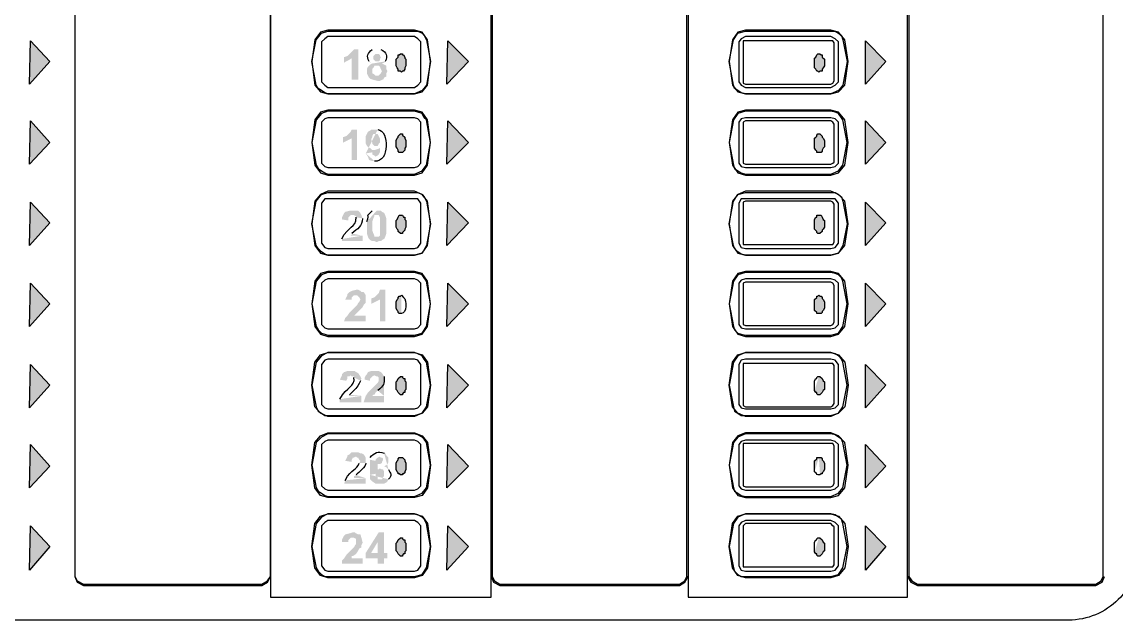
# Model space of a CAD drawing. Extents: x 0 to 760, y -27 to 732.
# Drawn here: x 487.23 to 518.43, y 484.21 to 501.25 of the extents above; entities that cross this region are included whole.
import ezdxf
from ezdxf.enums import TextEntityAlignment as Align

# ---------------------------------------------------------------- set-up
doc = ezdxf.new("R2010")
doc.units = 0
doc.header["$MEASUREMENT"] = 0

# ---------------------------------------------------------------- blocks, each defined once
blk = doc.blocks.new('RISER ANNUNCIATOR')
at = {"linetype": 'Continuous', "lineweight": -2}
for points in [[(14.056, -9.594), (13.871, -9.594), (13.871, -8.977), (13.778, -9.039), (13.655, -9.101), (13.655, -8.946), (13.748, -8.915), (13.933, -8.73), (14.056, -8.73)], [(15.289, -8.854), (15.32, -8.854), (15.32, -8.885), (15.351, -8.885), (15.382, -8.946), (15.382, -8.977), (15.413, -9.008), (15.413, -9.193), (15.382, -9.255), (15.382, -9.286), (15.351, -9.347), (15.32, -9.347), (15.289, -9.378), (15.259, -9.347), (15.197, -9.347), (15.197, -9.286), (15.166, -9.255), (15.135, -9.193), (15.135, -9.008), (15.197, -8.946), (15.197, -8.885), (15.228, -8.885), (15.259, -8.854)], [(27.192, -8.854), (27.223, -8.854), (27.254, -8.885), (27.285, -8.885), (27.285, -8.946), (27.347, -9.008), (27.347, -9.193), (27.316, -9.255), (27.285, -9.286), (27.285, -9.347), (27.223, -9.347), (27.192, -9.378), (27.162, -9.347), (27.131, -9.347), (27.1, -9.286), (27.069, -9.255), (27.069, -8.977), (27.1, -8.946), (27.131, -8.885), (27.162, -8.854)], [(14.025, -11.876), (13.871, -11.876), (13.871, -11.259), (13.624, -11.382), (13.624, -11.228), (13.717, -11.197), (13.84, -11.074), (13.871, -11.012), (14.025, -11.012)], [(15.289, -11.136), (15.32, -11.136), (15.32, -11.167), (15.382, -11.228), (15.382, -11.259), (15.413, -11.321), (15.413, -11.506), (15.382, -11.537), (15.382, -11.598), (15.32, -11.66), (15.228, -11.66), (15.197, -11.629), (15.197, -11.598), (15.166, -11.537), (15.135, -11.506), (15.135, -11.321), (15.166, -11.259), (15.197, -11.228), (15.197, -11.197), (15.259, -11.136)], [(27.192, -11.136), (27.223, -11.136), (27.285, -11.197), (27.285, -11.228), (27.316, -11.259), (27.347, -11.321), (27.347, -11.506), (27.316, -11.537), (27.285, -11.598), (27.285, -11.629), (27.254, -11.66), (27.131, -11.66), (27.131, -11.629), (27.1, -11.598), (27.069, -11.537), (27.069, -11.259), (27.1, -11.228), (27.131, -11.197), (27.131, -11.167), (27.162, -11.136)], [(15.289, -13.448), (15.32, -13.448), (15.351, -13.51), (15.382, -13.51), (15.382, -13.572), (15.413, -13.603), (15.413, -13.788), (15.382, -13.849), (15.382, -13.88), (15.32, -13.942), (15.32, -13.973), (15.259, -13.973), (15.197, -13.911), (15.197, -13.88), (15.166, -13.849), (15.135, -13.788), (15.135, -13.603), (15.166, -13.572), (15.197, -13.51), (15.228, -13.448)], [(27.192, -13.448), (27.254, -13.448), (27.285, -13.51), (27.316, -13.572), (27.347, -13.603), (27.347, -13.788), (27.316, -13.849), (27.285, -13.88), (27.285, -13.911), (27.223, -13.973), (27.162, -13.973), (27.131, -13.942), (27.131, -13.911), (27.069, -13.849), (27.069, -13.572), (27.1, -13.51), (27.131, -13.51), (27.131, -13.448)], [(14.272, -16.316), (14.272, -16.47), (13.655, -16.47), (13.686, -16.378), (13.748, -16.316), (13.809, -16.224), (14.025, -16.008), (14.056, -15.946), (14.087, -15.915), (14.118, -15.854), (14.087, -15.792), (14.025, -15.73), (13.933, -15.73), (13.871, -15.792), (13.871, -15.854), (13.686, -15.854), (13.717, -15.792), (13.748, -15.73), (13.748, -15.7), (13.809, -15.638), (13.871, -15.607), (13.994, -15.576), (14.056, -15.576), (14.118, -15.607), (14.148, -15.638), (14.21, -15.638), (14.272, -15.73), (14.272, -15.946), (14.21, -16.008), (14.179, -16.07), (13.933, -16.316)], [(14.827, -16.47), (14.673, -16.47), (14.673, -15.854), (14.426, -15.977), (14.426, -15.823), (14.518, -15.792), (14.642, -15.669), (14.673, -15.576), (14.827, -15.576)], [(27.192, -15.73), (27.223, -15.761), (27.254, -15.761), (27.285, -15.792), (27.285, -15.823), (27.316, -15.854), (27.347, -15.915), (27.347, -16.1), (27.316, -16.162), (27.285, -16.193), (27.285, -16.224), (27.254, -16.255), (27.131, -16.255), (27.131, -16.224), (27.069, -16.162), (27.069, -15.854), (27.131, -15.792), (27.131, -15.761), (27.162, -15.761)], [(15.289, -18.043), (15.32, -18.043), (15.32, -18.074), (15.351, -18.105), (15.382, -18.105), (15.382, -18.167), (15.413, -18.197), (15.413, -18.413), (15.382, -18.444), (15.382, -18.506), (15.351, -18.506), (15.32, -18.537), (15.32, -18.567), (15.259, -18.567), (15.197, -18.506), (15.166, -18.444), (15.135, -18.413), (15.135, -18.197), (15.166, -18.167), (15.197, -18.105), (15.259, -18.043)], [(15.289, -20.356), (15.32, -20.356), (15.382, -20.418), (15.382, -20.448), (15.413, -20.51), (15.413, -20.695), (15.382, -20.757), (15.382, -20.788), (15.351, -20.818), (15.32, -20.818), (15.32, -20.849), (15.259, -20.849), (15.228, -20.818), (15.197, -20.818), (15.197, -20.788), (15.166, -20.757), (15.135, -20.695), (15.135, -20.51), (15.166, -20.448), (15.197, -20.418), (15.197, -20.387), (15.228, -20.356)], [(14.179, -23.224), (14.179, -23.378), (13.593, -23.378), (13.593, -23.285), (13.655, -23.224), (13.717, -23.131), (13.933, -22.915), (13.963, -22.854), (13.994, -22.823), (13.994, -22.669), (13.933, -22.638), (13.84, -22.638), (13.778, -22.7), (13.778, -22.761), (13.593, -22.761), (13.593, -22.7), (13.655, -22.576), (13.686, -22.545), (13.809, -22.515), (13.902, -22.484), (13.963, -22.484), (13.994, -22.515), (14.056, -22.545), (14.118, -22.545), (14.148, -22.638), (14.179, -22.761), (14.179, -22.792), (14.148, -22.854), (14.148, -22.915), (14.087, -22.946), (14.056, -23.008), (13.994, -23.1), (13.902, -23.162), (13.871, -23.162), (13.871, -23.224), (13.84, -23.224)], [(15.289, -22.638), (15.32, -22.638), (15.32, -22.669), (15.351, -22.7), (15.382, -22.7), (15.382, -22.761), (15.413, -22.792), (15.413, -23.008), (15.382, -23.039), (15.382, -23.1), (15.351, -23.1), (15.32, -23.131), (15.32, -23.162), (15.259, -23.162), (15.197, -23.1), (15.166, -23.039), (15.135, -23.008), (15.135, -22.792), (15.166, -22.761), (15.197, -22.7), (15.259, -22.638)]]:
    blk.add_hatch(color=0, dxfattribs=at).paths.add_polyline_path(points)
h = blk.add_hatch(color=0, dxfattribs=at)
h.paths.add_polyline_path([(14.457, -9.131), (14.395, -9.101), (14.364, -9.07)], flags=0)
h.paths.add_polyline_path([(14.457, -8.73), (14.703, -8.73)], flags=0)
h.paths.add_polyline_path([(14.827, -9.07), (14.796, -9.101), (14.734, -9.131), (14.858, -9.193), (14.858, -9.286), (14.889, -9.347), (14.858, -9.409), (14.858, -9.501), (14.796, -9.532), (14.765, -9.594), (14.734, -9.594), (14.673, -9.625), (14.611, -9.625), (14.488, -9.594), (14.395, -9.563), (14.364, -9.532), (14.303, -9.409), (14.303, -9.286), (14.333, -9.224), (14.395, -9.162), (14.457, -9.131)], flags=0)
h.paths.add_polyline_path([(14.488, -8.946), (14.488, -9.008), (14.518, -9.039), (14.549, -9.07), (14.642, -9.07), (14.673, -9.039), (14.673, -9.008), (14.703, -8.946), (14.673, -8.915), (14.673, -8.885), (14.642, -8.854), (14.549, -8.854), (14.488, -8.915)], flags=0)
h.paths.add_polyline_path([(14.457, -9.347), (14.457, -9.409), (14.518, -9.44), (14.549, -9.471), (14.642, -9.471), (14.703, -9.409), (14.734, -9.347), (14.703, -9.286), (14.673, -9.224), (14.642, -9.193), (14.518, -9.193), (14.488, -9.255), (14.457, -9.286)], flags=0)
h = blk.add_hatch(color=0, dxfattribs=at)
h.paths.add_polyline_path([(14.272, -11.691), (14.457, -11.66), (14.457, -11.722), (14.518, -11.752), (14.549, -11.783), (14.611, -11.752), (14.642, -11.722), (14.673, -11.66), (14.673, -11.537), (14.611, -11.567), (14.518, -11.598), (14.457, -11.598), (14.426, -11.567), (14.395, -11.537), (14.333, -11.506), (14.303, -11.475), (14.272, -11.413), (14.272, -11.197), (14.303, -11.136), (14.333, -11.074), (14.395, -11.043), (14.426, -11.012), (14.611, -11.012)], flags=0)
h.paths.add_polyline_path([(14.518, -11.907), (14.457, -11.907), (14.364, -11.876), (14.333, -11.783), (14.272, -11.691)], flags=0)
h.paths.add_polyline_path([(14.673, -11.321), (14.673, -11.259), (14.642, -11.197), (14.611, -11.136), (14.488, -11.136), (14.457, -11.197), (14.457, -11.228), (14.426, -11.29), (14.457, -11.382), (14.457, -11.413), (14.518, -11.475), (14.611, -11.475), (14.642, -11.413), (14.673, -11.382)], flags=0)
h = blk.add_hatch(color=0, dxfattribs=at)
h.paths.add_polyline_path([(14.179, -14.034), (14.179, -14.189), (13.593, -14.189), (13.593, -14.127)], flags=0)
h.paths.add_polyline_path([(13.994, -13.51), (13.994, -13.479), (13.933, -13.448), (13.84, -13.448), (13.778, -13.51), (13.778, -13.603), (13.593, -13.572), (13.593, -13.51), (13.655, -13.387), (13.686, -13.356), (13.809, -13.325), (14.056, -13.325), (14.118, -13.387), (14.148, -13.448), (14.179, -13.541)], flags=0)
h.paths.add_polyline_path([(13.871, -13.973), (13.871, -14.004), (13.84, -14.034), (14.179, -14.034)], flags=0)
h = blk.add_hatch(color=0, dxfattribs=at)
h.paths.add_polyline_path([(14.58, -13.325), (14.703, -13.325), (14.734, -13.356), (14.796, -13.387), (14.827, -13.448), (14.858, -13.541), (14.858, -13.973), (14.827, -14.065), (14.796, -14.127), (14.734, -14.158), (14.703, -14.189), (14.642, -14.189), (14.58, -14.219), (14.518, -14.189), (14.457, -14.189), (14.395, -14.158), (14.364, -14.127), (14.333, -14.065), (14.303, -13.973), (14.303, -13.634)], flags=0)
h.paths.add_polyline_path([(14.457, -13.325), (14.58, -13.325)], flags=0)
h.paths.add_polyline_path([(14.58, -13.448), (14.518, -13.448), (14.518, -13.479), (14.488, -13.541), (14.457, -13.634), (14.457, -13.88), (14.488, -13.973), (14.518, -14.034), (14.518, -14.065), (14.642, -14.065), (14.673, -14.034), (14.673, -13.51), (14.642, -13.448)], flags=0)
h = blk.add_hatch(color=0, dxfattribs=at)
h.paths.add_polyline_path([(15.289, -15.73), (15.351, -15.792)], flags=0)
h.paths.add_polyline_path([(15.289, -16.255), (15.228, -16.255), (15.197, -16.224), (15.197, -16.193), (15.166, -16.162), (15.135, -16.1), (15.135, -15.915), (15.166, -15.854), (15.197, -15.823), (15.197, -15.792), (15.228, -15.761), (15.259, -15.761), (15.289, -15.73)], flags=0)
h = blk.add_hatch(color=0, dxfattribs=at)
h.paths.add_polyline_path([(14.148, -18.598), (14.148, -18.783), (13.532, -18.783), (13.532, -18.691)], flags=0)
h.paths.add_polyline_path([(13.933, -18.074), (13.933, -18.043), (13.871, -18.043), (13.84, -18.012), (13.809, -18.043), (13.748, -18.043), (13.748, -18.105), (13.717, -18.167), (13.532, -18.136), (13.563, -18.074), (13.593, -18.012), (13.593, -17.982), (13.655, -17.92), (13.748, -17.889), (13.963, -17.889), (13.994, -17.92), (14.056, -17.951), (14.118, -18.043), (14.148, -18.105), (14.118, -18.167)], flags=0)
h.paths.add_polyline_path([(13.809, -18.567), (13.778, -18.598), (14.148, -18.598)], flags=0)
h = blk.add_hatch(color=0, dxfattribs=at)
h.paths.add_polyline_path([(14.796, -18.598), (14.796, -18.783), (14.21, -18.783), (14.272, -18.598), (14.333, -18.506), (14.611, -18.228), (14.642, -18.167), (14.642, -18.074), (14.611, -18.043), (14.58, -18.043), (14.518, -18.012), (14.457, -18.043), (14.395, -18.105), (14.395, -18.167), (14.241, -18.136), (14.241, -18.074), (14.272, -18.012), (14.303, -17.982), (14.333, -17.92), (14.426, -17.889), (14.642, -17.889), (14.703, -17.92), (14.734, -17.951), (14.796, -18.043)], flags=0)
h.paths.add_polyline_path([(14.611, -18.444), (14.549, -18.506), (14.518, -18.567), (14.488, -18.567), (14.457, -18.598), (14.796, -18.598)], flags=0)
h = blk.add_hatch(color=0, dxfattribs=at)
h.paths.add_polyline_path([(27.192, -18.043), (27.223, -18.043), (27.285, -18.105), (27.316, -18.167), (27.347, -18.197), (27.347, -18.413), (27.316, -18.444), (27.285, -18.506), (27.223, -18.567), (27.162, -18.567), (27.131, -18.537), (27.131, -18.506), (27.1, -18.506), (27.069, -18.444)], flags=0)
h.paths.add_polyline_path([(27.069, -18.167), (27.1, -18.105), (27.131, -18.105), (27.131, -18.074), (27.162, -18.043), (27.192, -18.043)], flags=0)
h = blk.add_hatch(color=0, dxfattribs=at)
h.paths.add_polyline_path([(14.272, -20.942), (14.272, -21.096), (13.655, -21.096), (13.686, -21.004)], flags=0)
h.paths.add_polyline_path([(14.087, -20.51), (14.118, -20.448), (14.087, -20.418), (14.056, -20.356), (14.025, -20.356), (13.994, -20.325), (13.933, -20.356), (13.902, -20.356), (13.871, -20.418), (13.871, -20.479), (13.686, -20.448), (13.717, -20.387), (13.748, -20.325), (13.748, -20.294), (13.809, -20.263), (13.871, -20.202), (14.056, -20.202), (14.118, -20.233), (14.148, -20.233), (14.21, -20.263), (14.272, -20.356), (14.272, -20.51)], flags=0)
h.paths.add_polyline_path([(13.994, -20.849), (13.963, -20.88), (13.933, -20.88), (13.933, -20.942), (14.272, -20.942)], flags=0)
h = blk.add_hatch(color=0, dxfattribs=at)
h.paths.add_polyline_path([(14.395, -20.849), (14.549, -20.818), (14.549, -20.88), (14.611, -20.911), (14.611, -20.973), (14.734, -20.973), (14.765, -20.911), (14.796, -20.88), (14.796, -20.757), (14.765, -20.695), (14.734, -20.695), (14.673, -20.664), (14.642, -20.695), (14.611, -20.695), (14.611, -20.541), (14.673, -20.541), (14.734, -20.51), (14.734, -20.479), (14.765, -20.418), (14.765, -20.387), (14.734, -20.356), (14.703, -20.356), (14.673, -20.325), (14.611, -20.356), (14.549, -20.418), (14.549, -20.448), (14.395, -20.418), (14.395, -20.356)], flags=0)
h.paths.add_polyline_path([(14.796, -20.233), (14.827, -20.233), (14.858, -20.294), (14.919, -20.356), (14.919, -20.479), (14.889, -20.541), (14.858, -20.572), (14.796, -20.603), (14.858, -20.633), (14.919, -20.695)], flags=0)
h.paths.add_polyline_path([(14.919, -20.973), (14.889, -21.034), (14.858, -21.065), (14.796, -21.096), (14.549, -21.096), (14.457, -21.034), (14.395, -20.973), (14.395, -20.849)], flags=0)
h = blk.add_hatch(color=0, dxfattribs=at)
h.paths.add_polyline_path([(27.192, -20.356), (27.254, -20.356), (27.285, -20.387), (27.285, -20.418), (27.316, -20.448), (27.347, -20.51), (27.347, -20.695), (27.316, -20.757), (27.285, -20.788), (27.285, -20.818), (27.254, -20.818), (27.223, -20.849)], flags=0)
h.paths.add_polyline_path([(27.069, -20.757), (27.069, -20.448), (27.131, -20.387), (27.131, -20.356), (27.192, -20.356)], flags=0)
h = blk.add_hatch(color=0, dxfattribs=at)
h.paths.add_polyline_path([(14.611, -23.378), (14.611, -23.224), (14.272, -23.224), (14.272, -23.07), (14.642, -22.484), (14.796, -22.484), (14.796, -23.07), (14.889, -23.07), (14.889, -23.224), (14.796, -23.224), (14.796, -23.378)], flags=0)
h.paths.add_polyline_path([(14.611, -23.07), (14.611, -22.761), (14.426, -23.07)], flags=0)
h = blk.add_hatch(color=0, dxfattribs=at)
h.paths.add_polyline_path([(27.192, -22.638), (27.223, -22.638), (27.285, -22.7), (27.316, -22.761), (27.347, -22.792), (27.347, -23.008), (27.316, -23.039), (27.285, -23.1), (27.223, -23.162), (27.162, -23.162), (27.131, -23.131), (27.131, -23.1), (27.1, -23.1), (27.069, -23.039)], flags=0)
h.paths.add_polyline_path([(27.069, -22.761), (27.1, -22.7), (27.131, -22.7), (27.131, -22.669), (27.162, -22.638), (27.192, -22.638)], flags=0)
at = {"color": 0, "linetype": 'Continuous', "lineweight": -2}
for p, q in [((5.977, 7.891), (5.977, -23.748)), ((11.558, -23.748), (11.558, 7.891)), ((11.558, 7.891), (11.558, -24.334)), ((17.849, -24.334), (17.849, 7.891)), ((23.461, 7.891), (23.461, -24.334)), ((29.721, -24.334), (29.721, 7.891)), ((5.977, -23.748), (6.038, -23.871)), ((5.977, -23.748), (6.038, -23.902)), ((6.038, -23.871), (6.223, -23.964)), ((6.038, -23.902), (6.223, -23.995)), ((6.223, -23.964), (11.311, -23.964)), ((6.223, -23.995), (11.311, -23.995)), ((11.311, -23.964), (11.466, -23.871)), ((11.311, -23.995), (11.466, -23.902)), ((11.466, -23.871), (11.558, -23.748)), ((11.466, -23.902), (11.558, -23.748)), ((11.558, -24.334), (17.849, -24.334)), ((23.461, -24.334), (29.721, -24.334))]:
    blk.add_line(p, q, dxfattribs=at)
blk.add_lwpolyline([(-32.754, 8.902), (34.314, 8.902, -0.414214), (36.314, 6.902), (36.314, -22.985, -0.414214), (34.314, -24.985), (-32.754, -24.985, -0.414214), (-34.754, -22.985), (-34.754, 6.902, -0.414214)], format="xyb", close=True, dxfattribs=at)
for points in [[(23.43, 7.891), (23.369, 8.076), (23.214, 8.137), (18.096, 8.137), (17.941, 8.076), (17.88, 7.891), (17.88, -23.748), (17.941, -23.871), (18.096, -23.964), (23.214, -23.964), (23.369, -23.871), (23.43, -23.748)], [(35.302, 7.891), (35.241, 8.076), (35.087, 8.137), (29.999, 8.137), (29.844, 8.076), (29.752, 7.891), (29.752, -23.748), (29.844, -23.871), (29.999, -23.964), (35.087, -23.964), (35.241, -23.871), (35.302, -23.748)], [(13.1, -9.964), (13.007, -9.902), (12.915, -9.841), (12.853, -9.748), (12.73, -9.07), (12.853, -8.453), (13.007, -8.268), (13.192, -8.206), (15.659, -8.206), (15.752, -8.206), (15.875, -8.268), (15.937, -8.33), (15.999, -8.453), (16.122, -9.07), (15.999, -9.748), (15.875, -9.902), (15.659, -9.995), (13.192, -9.995), (15.659, -9.995), (15.875, -9.933), (16.029, -9.748), (16.122, -9.07), (16.029, -8.453), (15.875, -8.237), (15.659, -8.175), (13.192, -8.175), (12.977, -8.237), (12.822, -8.453), (12.73, -9.07), (12.822, -9.748), (12.977, -9.933), (13.192, -9.995)], [(13.192, -8.36), (13.1, -8.422), (13.007, -8.515), (13.007, -9.656), (13.1, -9.748), (13.192, -9.81), (15.659, -9.81), (15.752, -9.748), (15.844, -9.656), (15.844, -8.515), (15.752, -8.422), (15.659, -8.36)], [(24.787, -9.841), (24.756, -9.748), (24.633, -9.07), (24.756, -8.453), (24.88, -8.268), (25.095, -8.206), (27.532, -8.206), (27.655, -8.206), (27.747, -8.268), (27.84, -8.33), (27.871, -8.453), (27.994, -9.07), (27.871, -9.748), (27.747, -9.902), (27.532, -9.995), (27.747, -9.933), (27.932, -9.748), (28.025, -9.07), (27.932, -8.453), (27.747, -8.237), (27.532, -8.175), (25.095, -8.175), (24.88, -8.237), (24.725, -8.453), (24.633, -9.07), (24.725, -9.748), (24.88, -9.933), (25.095, -9.995), (24.972, -9.964), (24.88, -9.902)], [(24.91, -9.656), (24.972, -9.748), (25.095, -9.81), (27.532, -9.81), (27.655, -9.748), (27.747, -9.656), (27.747, -8.515), (27.655, -8.422), (27.532, -8.36), (25.095, -8.36), (24.972, -8.422), (24.91, -8.515)], [(5.267, -9.07), (4.682, -9.717), (4.712, -8.484)], [(17.201, -9.07), (16.585, -9.717), (16.615, -8.484)], [(25.034, -9.625), (25.034, -9.686), (25.095, -9.717), (27.532, -9.717), (27.593, -9.686), (27.624, -9.625), (27.624, -8.545), (27.593, -8.484), (27.532, -8.484), (25.095, -8.484), (25.034, -8.484), (25.034, -8.545)], [(29.104, -9.07), (28.518, -9.717), (28.518, -8.484)], [(15.289, -8.854), (15.32, -8.854), (15.32, -8.885), (15.351, -8.885), (15.382, -8.946), (15.382, -8.977), (15.413, -9.008), (15.413, -9.193), (15.382, -9.255), (15.382, -9.286), (15.351, -9.347), (15.32, -9.347), (15.289, -9.378), (15.259, -9.347), (15.197, -9.347), (15.197, -9.286), (15.166, -9.255), (15.135, -9.193), (15.135, -9.008), (15.197, -8.946), (15.197, -8.885), (15.228, -8.885), (15.259, -8.854)], [(27.192, -8.854), (27.223, -8.854), (27.254, -8.885), (27.285, -8.885), (27.285, -8.946), (27.347, -9.008), (27.347, -9.193), (27.316, -9.255), (27.285, -9.286), (27.285, -9.347), (27.223, -9.347), (27.192, -9.378), (27.162, -9.347), (27.131, -9.347), (27.1, -9.286), (27.069, -9.255), (27.069, -8.977), (27.1, -8.946), (27.131, -8.885), (27.162, -8.854)], [(27.532, -9.995), (25.095, -9.995)], [(15.659, -10.457), (13.192, -10.457), (12.977, -10.519), (12.822, -10.735), (12.73, -11.382), (12.822, -12.03), (12.977, -12.246), (13.192, -12.308), (15.659, -12.308), (15.875, -12.246), (16.029, -12.03), (16.122, -11.382), (16.029, -10.735), (15.875, -10.519)], [(15.937, -10.673), (15.875, -10.55), (15.752, -10.519), (15.659, -10.488), (13.192, -10.488), (13.007, -10.55), (12.853, -10.735), (12.73, -11.382), (12.853, -12.03), (12.915, -12.123), (13.007, -12.184), (13.1, -12.246), (13.192, -12.277), (15.659, -12.277), (15.875, -12.184), (15.999, -12.03), (16.122, -11.382), (15.999, -10.735)], [(24.725, -12.03), (24.88, -12.246), (25.095, -12.308), (27.532, -12.308), (27.747, -12.246), (27.932, -12.03), (28.025, -11.382), (27.932, -10.735), (27.747, -10.519), (27.532, -10.457), (25.095, -10.457), (24.88, -10.519), (24.725, -10.735), (24.633, -11.382)], [(27.532, -12.277), (27.747, -12.184), (27.871, -12.03), (27.994, -11.382), (27.871, -10.735), (27.84, -10.673), (27.747, -10.55), (27.655, -10.519), (27.532, -10.488), (25.095, -10.488), (24.88, -10.55), (24.756, -10.735), (24.633, -11.382), (24.756, -12.03), (24.787, -12.123), (24.88, -12.184), (24.972, -12.246), (25.095, -12.277)], [(5.267, -11.382), (4.682, -11.999), (4.712, -10.766)], [(13.192, -10.673), (13.1, -10.704), (13.007, -10.797), (13.007, -11.968), (13.1, -12.061), (13.192, -12.092), (15.659, -12.092), (15.752, -12.061), (15.844, -11.968), (15.844, -10.797), (15.752, -10.704), (15.659, -10.673)], [(17.201, -11.382), (16.585, -11.999), (16.615, -10.766)], [(24.91, -11.968), (24.972, -12.061), (25.095, -12.092), (27.532, -12.092), (27.655, -12.061), (27.747, -11.968), (27.747, -10.797), (27.655, -10.704), (27.532, -10.673), (25.095, -10.673), (24.972, -10.704), (24.91, -10.797)], [(25.034, -11.937), (25.034, -11.968), (25.095, -11.999), (27.532, -11.999), (27.593, -11.968), (27.624, -11.937), (27.624, -10.858), (27.593, -10.797), (27.532, -10.766), (25.095, -10.766), (25.034, -10.797), (25.034, -10.858)], [(29.104, -11.382), (28.518, -11.999), (28.518, -10.766)], [(15.289, -11.136), (15.32, -11.136), (15.32, -11.167), (15.382, -11.228), (15.382, -11.259), (15.413, -11.321), (15.413, -11.506), (15.382, -11.537), (15.382, -11.598), (15.32, -11.66), (15.228, -11.66), (15.197, -11.629), (15.197, -11.598), (15.166, -11.537), (15.135, -11.506), (15.135, -11.321), (15.166, -11.259), (15.197, -11.228), (15.197, -11.197), (15.259, -11.136)], [(27.192, -11.136), (27.223, -11.136), (27.285, -11.197), (27.285, -11.228), (27.316, -11.259), (27.347, -11.321), (27.347, -11.506), (27.316, -11.537), (27.285, -11.598), (27.285, -11.629), (27.254, -11.66), (27.131, -11.66), (27.131, -11.629), (27.1, -11.598), (27.069, -11.537), (27.069, -11.259), (27.1, -11.228), (27.131, -11.197), (27.131, -11.167), (27.162, -11.136)], [(13.1, -14.559), (13.007, -14.497), (12.915, -14.404), (12.853, -14.312), (12.73, -13.695), (12.853, -13.048), (13.007, -12.863), (13.192, -12.801), (15.659, -12.801), (15.752, -12.801), (15.875, -12.863), (15.937, -12.924), (15.999, -13.048), (16.122, -13.695), (15.999, -14.312), (15.875, -14.528), (15.659, -14.589), (13.192, -14.589), (15.659, -14.589), (15.875, -14.528), (16.029, -14.312), (16.122, -13.695), (16.029, -13.048), (15.875, -12.863), (15.659, -12.77), (13.192, -12.77), (12.977, -12.863), (12.822, -13.048), (12.73, -13.695), (12.822, -14.312), (12.977, -14.528), (13.192, -14.589)], [(24.88, -14.497), (24.787, -14.404), (24.756, -14.312), (24.633, -13.695), (24.756, -13.048), (24.88, -12.863), (25.095, -12.801), (27.532, -12.801), (27.655, -12.801), (27.747, -12.863), (27.84, -12.924), (27.871, -13.048), (27.994, -13.695), (27.871, -14.312), (27.747, -14.528), (27.532, -14.589), (27.747, -14.528), (27.932, -14.312), (28.025, -13.695), (27.932, -13.048), (27.747, -12.863), (27.532, -12.77), (25.095, -12.77), (24.88, -12.863), (24.725, -13.048), (24.633, -13.695), (24.725, -14.312), (24.88, -14.528), (25.095, -14.589), (24.972, -14.559)], [(5.267, -13.664), (4.682, -14.312), (4.712, -13.078)], [(13.192, -12.986), (13.1, -12.986), (13.007, -13.109), (13.007, -14.25), (13.1, -14.374), (13.192, -14.404), (15.659, -14.404), (15.752, -14.374), (15.844, -14.25), (15.844, -13.109), (15.752, -12.986), (15.659, -12.986)], [(17.201, -13.664), (16.585, -14.312), (16.615, -13.078)], [(25.095, -12.986), (24.972, -12.986), (24.91, -13.109), (24.91, -14.25), (24.972, -14.374), (25.095, -14.404), (27.532, -14.404), (27.655, -14.374), (27.747, -14.25), (27.747, -13.109), (27.655, -12.986), (27.532, -12.986)], [(25.095, -13.048), (25.034, -13.078), (25.034, -13.14), (25.034, -14.219), (25.034, -14.281), (25.095, -14.281), (27.532, -14.281), (27.593, -14.281), (27.624, -14.219), (27.624, -13.14), (27.593, -13.078), (27.532, -13.048)], [(29.104, -13.664), (28.518, -14.312), (28.518, -13.078)], [(15.289, -13.448), (15.32, -13.448), (15.351, -13.51), (15.382, -13.51), (15.382, -13.572), (15.413, -13.603), (15.413, -13.788), (15.382, -13.849), (15.382, -13.88), (15.32, -13.942), (15.32, -13.973), (15.259, -13.973), (15.197, -13.911), (15.197, -13.88), (15.166, -13.849), (15.135, -13.788), (15.135, -13.603), (15.166, -13.572), (15.197, -13.51), (15.228, -13.448)], [(27.192, -13.448), (27.254, -13.448), (27.285, -13.51), (27.316, -13.572), (27.347, -13.603), (27.347, -13.788), (27.316, -13.849), (27.285, -13.88), (27.285, -13.911), (27.223, -13.973), (27.162, -13.973), (27.131, -13.942), (27.131, -13.911), (27.069, -13.849), (27.069, -13.572), (27.1, -13.51), (27.131, -13.51), (27.131, -13.448)], [(27.532, -14.589), (25.095, -14.589)], [(15.659, -15.052), (13.192, -15.052), (12.977, -15.114), (12.822, -15.33), (12.73, -15.977), (12.822, -16.625), (12.977, -16.841), (13.192, -16.902), (15.659, -16.902), (15.875, -16.841), (16.029, -16.625), (16.122, -15.977), (16.029, -15.33), (15.875, -15.114)], [(15.937, -15.237), (15.875, -15.145), (15.752, -15.114), (15.659, -15.083), (13.192, -15.083), (13.007, -15.145), (12.853, -15.33), (12.73, -15.977), (12.853, -16.625), (12.915, -16.717), (13.007, -16.81), (13.1, -16.841), (13.192, -16.871), (15.659, -16.871), (15.875, -16.81), (15.999, -16.625), (16.122, -15.977), (15.999, -15.33)], [(13.192, -15.268), (13.1, -15.299), (13.007, -15.391), (13.007, -16.563), (13.1, -16.656), (13.192, -16.686), (15.659, -16.686), (15.752, -16.656), (15.844, -16.563), (15.844, -15.391), (15.752, -15.299), (15.659, -15.268)], [(24.725, -16.625), (24.88, -16.841), (25.095, -16.902), (27.532, -16.902), (27.747, -16.841), (27.932, -16.625), (28.025, -15.977), (27.932, -15.33), (27.747, -15.114), (27.532, -15.052), (25.095, -15.052), (24.88, -15.114), (24.725, -15.33), (24.633, -15.977)], [(27.532, -16.871), (27.747, -16.81), (27.871, -16.625), (27.994, -15.977), (27.871, -15.33), (27.84, -15.237), (27.747, -15.145), (27.655, -15.114), (27.532, -15.083), (25.095, -15.083), (24.88, -15.145), (24.756, -15.33), (24.633, -15.977), (24.756, -16.625), (24.787, -16.717), (24.88, -16.81), (24.972, -16.841), (25.095, -16.871)], [(24.91, -16.563), (24.972, -16.656), (25.095, -16.686), (27.532, -16.686), (27.655, -16.656), (27.747, -16.563), (27.747, -15.391), (27.655, -15.299), (27.532, -15.268), (25.095, -15.268), (24.972, -15.299), (24.91, -15.391)], [(5.267, -15.977), (4.682, -16.625), (4.712, -15.391)], [(17.201, -15.977), (16.585, -16.625), (16.615, -15.391)], [(25.034, -16.501), (25.034, -16.563), (25.095, -16.594), (27.532, -16.594), (27.593, -16.563), (27.624, -16.501), (27.624, -15.453), (27.593, -15.391), (27.532, -15.36), (25.095, -15.36), (25.034, -15.391), (25.034, -15.453)], [(29.104, -15.977), (28.518, -16.625), (28.518, -15.391)], [(27.192, -15.73), (27.223, -15.761), (27.254, -15.761), (27.285, -15.792), (27.285, -15.823), (27.316, -15.854), (27.347, -15.915), (27.347, -16.1), (27.316, -16.162), (27.285, -16.193), (27.285, -16.224), (27.254, -16.255), (27.131, -16.255), (27.131, -16.224), (27.069, -16.162), (27.069, -15.854), (27.131, -15.792), (27.131, -15.761), (27.162, -15.761)], [(12.853, -17.642), (12.73, -18.29), (12.853, -18.907), (12.915, -19.03), (13.007, -19.092), (13.1, -19.153), (13.192, -19.153), (15.659, -19.153), (15.875, -19.092), (15.999, -18.907), (16.122, -18.29), (15.999, -17.642), (15.937, -17.55), (15.875, -17.457), (15.752, -17.396), (15.659, -17.365), (15.875, -17.426), (16.029, -17.642), (16.122, -18.29), (16.029, -18.907), (15.875, -19.092), (15.659, -19.184), (13.192, -19.184), (12.977, -19.092), (12.822, -18.907), (12.73, -18.29), (12.822, -17.642), (12.977, -17.426), (13.192, -17.365), (13.007, -17.457)], [(15.659, -17.365), (13.192, -17.365)], [(27.532, -17.365), (27.747, -17.426), (27.932, -17.642), (28.025, -18.29), (27.932, -18.907), (27.747, -19.092), (27.532, -19.184), (25.095, -19.184), (24.88, -19.092), (24.725, -18.907), (24.633, -18.29), (24.725, -17.642), (24.88, -17.426), (25.095, -17.365), (24.88, -17.457), (24.756, -17.642), (24.633, -18.29), (24.756, -18.907), (24.787, -19.03), (24.88, -19.092), (24.972, -19.153), (25.095, -19.153), (27.532, -19.153), (27.747, -19.092), (27.871, -18.907), (27.994, -18.29), (27.871, -17.642), (27.84, -17.55), (27.747, -17.457), (27.655, -17.396)], [(27.532, -17.365), (25.095, -17.365)], [(5.267, -18.29), (4.682, -18.937), (4.712, -17.704)], [(13.192, -17.55), (13.1, -17.581), (13.007, -17.704), (13.007, -18.845), (13.1, -18.937), (13.192, -18.968), (15.659, -18.968), (15.752, -18.937), (15.844, -18.845), (15.844, -17.704), (15.752, -17.581), (15.659, -17.55)], [(17.201, -18.29), (16.585, -18.937), (16.615, -17.704)], [(24.91, -18.845), (24.972, -18.937), (25.095, -18.968), (27.532, -18.968), (27.655, -18.937), (27.747, -18.845), (27.747, -17.704), (27.655, -17.581), (27.532, -17.55), (25.095, -17.55), (24.972, -17.581), (24.91, -17.704)], [(25.034, -18.814), (25.034, -18.876), (25.095, -18.907), (27.532, -18.907), (27.593, -18.876), (27.624, -18.814), (27.624, -17.735), (27.593, -17.673), (27.532, -17.673), (25.095, -17.673), (25.034, -17.673), (25.034, -17.735)], [(29.104, -18.29), (28.518, -18.937), (28.518, -17.704)], [(15.289, -18.043), (15.32, -18.043), (15.32, -18.074), (15.351, -18.105), (15.382, -18.105), (15.382, -18.167), (15.413, -18.197), (15.413, -18.413), (15.382, -18.444), (15.382, -18.506), (15.351, -18.506), (15.32, -18.537), (15.32, -18.567), (15.259, -18.567), (15.197, -18.506), (15.166, -18.444), (15.135, -18.413), (15.135, -18.197), (15.166, -18.167), (15.197, -18.105), (15.259, -18.043)], [(12.822, -19.924), (12.977, -19.739), (13.192, -19.647), (15.659, -19.647), (15.875, -19.739), (16.029, -19.924), (16.122, -20.572), (16.029, -21.219), (15.875, -21.435), (15.659, -21.497), (13.192, -21.497), (12.977, -21.435), (12.822, -21.219), (12.73, -20.572)], [(27.532, -19.647), (25.095, -19.647), (24.88, -19.739), (24.725, -19.924), (24.633, -20.572), (24.725, -21.219), (24.88, -21.435), (25.095, -21.497), (27.532, -21.497), (27.747, -21.435), (27.932, -21.219), (28.025, -20.572), (27.932, -19.924), (27.747, -19.739)], [(15.875, -19.77), (15.752, -19.708), (15.659, -19.678), (13.192, -19.678), (13.007, -19.77), (12.853, -19.924), (12.73, -20.572), (12.853, -21.219), (12.915, -21.312), (13.007, -21.374), (13.1, -21.435), (13.192, -21.466), (15.659, -21.466), (15.875, -21.374), (15.999, -21.219), (16.122, -20.572), (15.999, -19.924), (15.937, -19.832)], [(13.007, -19.986), (13.007, -21.158), (13.1, -21.25), (13.192, -21.281), (15.659, -21.281), (15.752, -21.25), (15.844, -21.158), (15.844, -19.986), (15.752, -19.893), (15.659, -19.863), (13.192, -19.863), (13.1, -19.893)], [(27.532, -21.466), (27.747, -21.374), (27.871, -21.219), (27.994, -20.572), (27.871, -19.924), (27.84, -19.832), (27.747, -19.77), (27.655, -19.708), (27.532, -19.678), (25.095, -19.678), (24.88, -19.77), (24.756, -19.924), (24.633, -20.572), (24.756, -21.219), (24.787, -21.312), (24.88, -21.374), (24.972, -21.435), (25.095, -21.466)], [(25.095, -19.863), (24.972, -19.893), (24.91, -19.986), (24.91, -21.158), (24.972, -21.25), (25.095, -21.281), (27.532, -21.281), (27.655, -21.25), (27.747, -21.158), (27.747, -19.986), (27.655, -19.893), (27.532, -19.863)], [(25.095, -19.955), (25.034, -19.955), (25.034, -20.017), (25.034, -21.096), (25.034, -21.158), (25.095, -21.189), (27.532, -21.189), (27.593, -21.158), (27.624, -21.096), (27.624, -20.017), (27.593, -19.955), (27.532, -19.955)], [(5.267, -20.603), (4.682, -21.219), (4.712, -19.986)], [(17.201, -20.603), (16.585, -21.219), (16.615, -19.986)], [(29.104, -20.603), (28.518, -21.219), (28.518, -19.986)], [(15.289, -20.356), (15.32, -20.356), (15.382, -20.418), (15.382, -20.448), (15.413, -20.51), (15.413, -20.695), (15.382, -20.757), (15.382, -20.788), (15.351, -20.818), (15.32, -20.818), (15.32, -20.849), (15.259, -20.849), (15.228, -20.818), (15.197, -20.818), (15.197, -20.788), (15.166, -20.757), (15.135, -20.695), (15.135, -20.51), (15.166, -20.448), (15.197, -20.418), (15.197, -20.387), (15.228, -20.356)], [(12.853, -22.237), (12.73, -22.885), (12.853, -23.501), (12.915, -23.594), (13.007, -23.686), (13.1, -23.748), (13.192, -23.748), (15.659, -23.748), (15.875, -23.686), (15.999, -23.501), (16.122, -22.885), (15.999, -22.237), (15.937, -22.114), (15.875, -22.052), (15.752, -21.99), (15.659, -21.959), (15.875, -22.021), (16.029, -22.237), (16.122, -22.885), (16.029, -23.501), (15.875, -23.717), (15.659, -23.779), (13.192, -23.779), (12.977, -23.717), (12.822, -23.501), (12.73, -22.885), (12.822, -22.237), (12.977, -22.021), (13.192, -21.959), (13.007, -22.052)], [(13.192, -22.144), (13.1, -22.206), (13.007, -22.299), (13.007, -23.44), (13.1, -23.563), (13.192, -23.594), (15.659, -23.594), (15.752, -23.563), (15.844, -23.44), (15.844, -22.299), (15.752, -22.206), (15.659, -22.144)], [(15.659, -21.959), (13.192, -21.959)], [(24.756, -22.237), (24.633, -22.885), (24.756, -23.501), (24.787, -23.594), (24.88, -23.686), (24.972, -23.748), (25.095, -23.748), (27.532, -23.748), (27.747, -23.686), (27.871, -23.501), (27.994, -22.885), (27.871, -22.237), (27.84, -22.114), (27.747, -22.052), (27.655, -21.99), (27.532, -21.959), (27.747, -22.021), (27.932, -22.237), (28.025, -22.885), (27.932, -23.501), (27.747, -23.717), (27.532, -23.779), (25.095, -23.779), (24.88, -23.717), (24.725, -23.501), (24.633, -22.885), (24.725, -22.237), (24.88, -22.021), (25.095, -21.959), (24.88, -22.052)], [(25.095, -22.144), (24.972, -22.206), (24.91, -22.299), (24.91, -23.44), (24.972, -23.563), (25.095, -23.594), (27.532, -23.594), (27.655, -23.563), (27.747, -23.44), (27.747, -22.299), (27.655, -22.206), (27.532, -22.144)], [(27.532, -21.959), (25.095, -21.959)], [(5.267, -22.885), (4.682, -23.563), (4.712, -22.299)], [(17.201, -22.885), (16.585, -23.563), (16.615, -22.299)], [(25.095, -22.237), (25.034, -22.299), (25.034, -22.329), (25.034, -23.409), (25.034, -23.47), (25.095, -23.47), (27.532, -23.47), (27.593, -23.47), (27.624, -23.409), (27.624, -22.329), (27.593, -22.299), (27.532, -22.237)], [(29.104, -22.885), (28.518, -23.563), (28.518, -22.299)], [(15.289, -22.638), (15.32, -22.638), (15.32, -22.669), (15.351, -22.7), (15.382, -22.7), (15.382, -22.761), (15.413, -22.792), (15.413, -23.008), (15.382, -23.039), (15.382, -23.1), (15.351, -23.1), (15.32, -23.131), (15.32, -23.162), (15.259, -23.162), (15.197, -23.1), (15.166, -23.039), (15.135, -23.008), (15.135, -22.792), (15.166, -22.761), (15.197, -22.7), (15.259, -22.638)]]:
    blk.add_lwpolyline(points, close=True, dxfattribs=at)
for points in [[(15.289, -16.255), (15.228, -16.255), (15.197, -16.224), (15.197, -16.193), (15.166, -16.162), (15.135, -16.1), (15.135, -15.915), (15.166, -15.854), (15.197, -15.823), (15.197, -15.792), (15.228, -15.761), (15.259, -15.761), (15.289, -15.73), (15.351, -15.792)], [(27.069, -18.167), (27.1, -18.105), (27.131, -18.105), (27.131, -18.074), (27.162, -18.043), (27.192, -18.043), (27.223, -18.043), (27.285, -18.105), (27.316, -18.167), (27.347, -18.197), (27.347, -18.413), (27.316, -18.444), (27.285, -18.506), (27.223, -18.567), (27.162, -18.567), (27.131, -18.537), (27.131, -18.506), (27.1, -18.506), (27.069, -18.444)], [(27.069, -20.757), (27.069, -20.448), (27.131, -20.387), (27.131, -20.356), (27.192, -20.356), (27.254, -20.356), (27.285, -20.387), (27.285, -20.418), (27.316, -20.448), (27.347, -20.51), (27.347, -20.695), (27.316, -20.757), (27.285, -20.788), (27.285, -20.818), (27.254, -20.818), (27.223, -20.849)], [(27.069, -22.761), (27.1, -22.7), (27.131, -22.7), (27.131, -22.669), (27.162, -22.638), (27.192, -22.638), (27.223, -22.638), (27.285, -22.7), (27.316, -22.761), (27.347, -22.792), (27.347, -23.008), (27.316, -23.039), (27.285, -23.1), (27.223, -23.162), (27.162, -23.162), (27.131, -23.131), (27.131, -23.1), (27.1, -23.1), (27.069, -23.039)], [(17.849, -23.748), (17.911, -23.902), (18.096, -23.995), (23.214, -23.995), (23.369, -23.902), (23.461, -23.748)], [(29.721, -23.748), (29.814, -23.902), (29.999, -23.995), (35.087, -23.995), (35.272, -23.902), (35.333, -23.748)]]:
    blk.add_lwpolyline(points, dxfattribs=at)
for points in [[(14.364, -9.07), (14.291, -8.906), (14.318, -8.841), (14.457, -8.73)], [(14.703, -8.73), (14.872, -8.807), (14.903, -8.914), (14.827, -9.07)], [(14.611, -11.012), (14.953, -11.03), (14.954, -11.966), (14.518, -11.907)], [(14.303, -13.634), (14.405, -13.372), (14.228, -13.544), (14.457, -13.325)], [(13.593, -14.127), (13.762, -13.746), (14.002, -13.829), (13.994, -13.51)], [(14.179, -13.541), (14.169, -13.789), (14.047, -13.82), (13.871, -13.973)], [(15.351, -15.792), (15.447, -15.87), (15.443, -16.249), (15.289, -16.255)], [(15.351, -15.792), (15.447, -15.87), (15.443, -16.249), (15.289, -16.255)], [(13.532, -18.691), (13.725, -18.32), (13.978, -18.349), (13.933, -18.074)], [(14.796, -18.043), (14.805, -18.281), (14.795, -18.298), (14.611, -18.444)], [(14.118, -18.167), (14.002, -18.421), (14.001, -18.365), (13.809, -18.567)], [(27.069, -18.444), (27.069, -18.352), (27.069, -18.259), (27.069, -18.167)], [(27.069, -18.444), (27.069, -18.352), (27.069, -18.259), (27.069, -18.167)], [(14.395, -20.356), (14.506, -20.221), (14.625, -20.147), (14.796, -20.233)], [(13.686, -21.004), (13.878, -20.649), (14.011, -20.726), (14.087, -20.51)], [(14.272, -20.51), (14.281, -20.63), (14.066, -20.77), (13.994, -20.849)], [(14.919, -20.695), (14.969, -20.803), (15.04, -20.858), (14.919, -20.973)], [(27.223, -20.849), (27.121, -20.859), (27.157, -20.829), (27.069, -20.757)], [(27.223, -20.849), (27.121, -20.859), (27.157, -20.829), (27.069, -20.757)], [(27.069, -23.039), (27.069, -22.946), (27.069, -22.854), (27.069, -22.761)], [(27.069, -23.039), (27.069, -22.946), (27.069, -22.854), (27.069, -22.761)]]:
    blk.add_open_spline(points, degree=3, dxfattribs=at)
for points in [[(5.267, -9.07), (4.682, -9.717), (4.712, -8.484)], [(17.201, -9.07), (16.585, -9.717), (16.615, -8.484)], [(29.104, -9.07), (28.518, -9.717), (28.518, -8.484)], [(5.267, -11.382), (4.682, -11.999), (4.712, -10.766)], [(17.201, -11.382), (16.585, -11.999), (16.615, -10.766)], [(29.104, -11.382), (28.518, -11.999), (28.518, -10.766)], [(5.267, -13.664), (4.682, -14.312), (4.712, -13.078)], [(17.201, -13.664), (16.585, -14.312), (16.615, -13.078)], [(29.104, -13.664), (28.518, -14.312), (28.518, -13.078)], [(5.267, -15.977), (4.682, -16.625), (4.712, -15.391)], [(17.201, -15.977), (16.585, -16.625), (16.615, -15.391)], [(29.104, -15.977), (28.518, -16.625), (28.518, -15.391)], [(5.267, -18.29), (4.682, -18.937), (4.712, -17.704)], [(17.201, -18.29), (16.585, -18.937), (16.615, -17.704)], [(29.104, -18.29), (28.518, -18.937), (28.518, -17.704)], [(5.267, -20.603), (4.682, -21.219), (4.712, -19.986)], [(17.201, -20.603), (16.585, -21.219), (16.615, -19.986)], [(29.104, -20.603), (28.518, -21.219), (28.518, -19.986)], [(5.267, -22.885), (4.682, -23.563), (4.712, -22.299)], [(17.201, -22.885), (16.585, -23.563), (16.615, -22.299)], [(29.104, -22.885), (28.518, -23.563), (28.518, -22.299)]]:
    blk.add_solid(points, dxfattribs=at)
at = {"color": 0, "lineweight": 30, "flags": 104}
blk.add_attdef('DeviceAttributes', text='', height=9, dxfattribs=at).set_placement((56.266, -26.698), align=Align.TOP_LEFT)

msp = doc.modelspace()

# ---------------------------------------------------------------- block references
msp.add_blockref('RISER ANNUNCIATOR', (482.766, 509.198))

doc.saveas('drawing.dxf')
